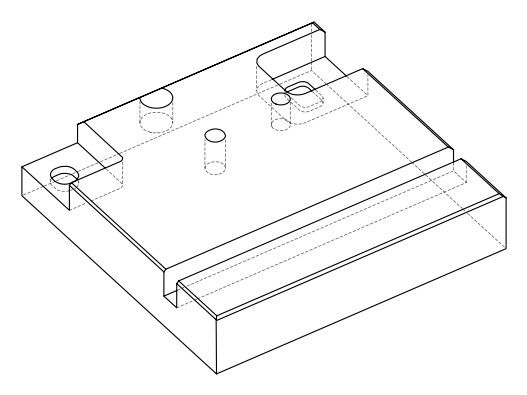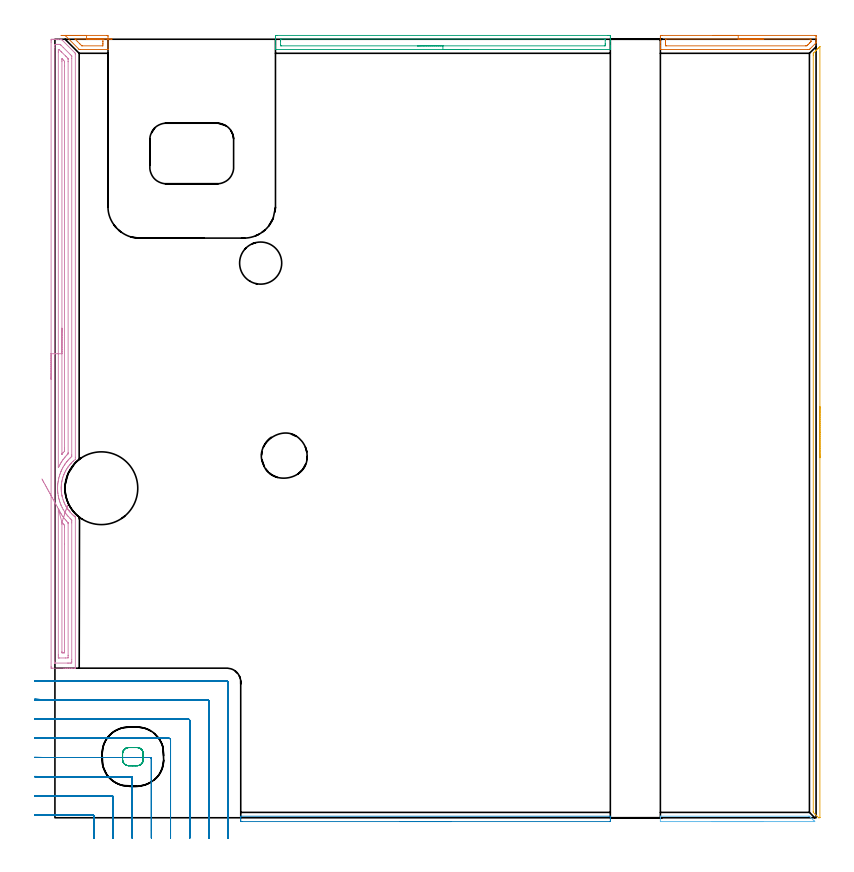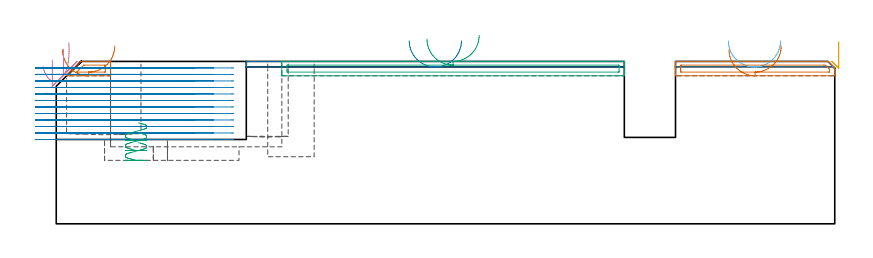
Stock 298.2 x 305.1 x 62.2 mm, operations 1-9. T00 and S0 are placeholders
(PLAN: 16 operations, 8 tool changes, 61.5 min)
(1 AREA_MILL | FG_CHAMFER_SURFACE | UGT0205_001 | 0.43 min | 355 mm3)
(2 AREA_MILL_1 | FG_CHAMFER_SURFACE_1 | UGT0205_001 | 1.31 min | 327 mm3)
(3 AREA_MILL_2 | FG_CHAMFER_SURFACE_2 | UGT0205_001 | 2.29 min | 2094 mm3)
(4 AREA_MILL_3 | FG_CHAMFER_SURFACE_3 | UGT0205_001 | 7.91 min | 11278 mm3)
(5 AREA_MILL_4 | FG_CHAMFER_SURFACE_4 | UGT0205_001 | 2.56 min | 1024 mm3)
(6 AREA_MILL_5 | FG_CHAMFER_SURFACE_5 | UGT0205_001 | 0.63 min | 136 mm3)
(7 AREA_MILL_6 | FG_CHAMFER_SURFACE_6 | UGT0205_001 | 1.16 min | 971 mm3)
(8 MILL_CORNER_NOTCH_RECTANGULAR | CORNER_NOTCH_RECTANGULAR | NXT0201_013 | Follow Part, ap 2.5, ae 75% | 18.51 min | 127113 mm3)
(9 MILL_RECTANGULAR_POCKET | POCKET_RECTANGULAR_STRAIGHT | NXT0201_012 | Follow Part, ap 4, ae 75% | 0.49 min | 3710 mm3)
(10 MILL_RECTANGULAR_POCKET_1 | POCKET_RECTANGULAR_STRAIGHT_1 | NXT0201_011 | Follow Part, ap 3, ae 75% | 2.91 min | 28130 mm3)
(11 MILL_SLOT | SLOT_PARTIAL_RECTANGULAR | NXT0201_012 | Follow Part, ap 4, ae 75% | 10.77 min | 140567 mm3)
(12 MILL_RECTANGULAR_SLOT | SLOT_RECTANGULAR | NXT0201_012 | Follow Part, ap 4, ae 75% | 11.02 min | 173851 mm3)
(13 MILL_BLIND_HOLE_FROM_SOLID_MATERIAL | STEP1POCKET | NXT0201_011 | Spiral | 1.14 min | 9091 mm3)
(14 BORE_BLIND_HOLE | STEP1POCKET | UGT0332_075 | 0.16 min | 0 mm3)
(15 INDEXABLE_INSERT_DRILL_BLIND_HOLE_FROM_SOLID | STEP1POCKET_1 | NXT0302_028 | 0.12 min | 17491 mm3)
(16 INDEXABLE_INSERT_DRILL_BLIND_HOLE_FROM_SOLID_1 | STEP1POCKET_2 | NXT0302_004 | 0.13 min | 6150 mm3)
(TOOL UGT0205_001 | Chamfer Mill 20 x 3 x 45 deg. | D20 FL50 Z2)
(TOOL NXT0201_013 | ENDMILL 10mm | D10 FL30 Z4)
(TOOL NXT0201_012 | ENDMILL 16mm [2P460-1600-NA 1630] | D16 FL38 Z6)
(TOOL NXT0201_011 | ENDMILL 12mm [2P460-1200-NA 1630] | D12 FL38 Z6)
(TOOL UGT0332_075 | 17.75 mm Rough Boring Bar | D17.75)
(TOOL NXT0302_028 | Index. Insert Drill 28.5mm [880-D2850L32-03] | D28.5 PA176 FL86 Z2)
(TOOL NXT0302_004 | Index. Insert Drill 16.5mm [880-D1650L20-05] | D16.5 PA176 FL83 Z2)
(OP 1 AREA_MILL)
G17 G21 G94 G90
T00 M6
G54
G17 G0 G90 X2.4 Y306.5 S1061 M3
G43 Z72.2 H0
Z66.7
G94 G1 X2.438 Z65.828 F250.
X2.552 Z64.963
X2.741 Z64.112
X3.003 Z63.28
X3.337 Z62.474
X3.74 Z61.7
X4.209 Z60.964
X4.74 Z60.272
X5.329 Z59.629
X5.972 Z59.04
X6.664 Z58.508
X7.4 Z58.04
X8.174 Z57.637
X8.98 Z57.303
X9.812 Z57.041
X10.664 Z56.852
X11.529 Z56.738
X12.4 Z56.7
X20.339
X20.517 Y306.498 Z56.702
X20.8 Y306.491 Z56.705
Y306.008 Z57.192
X20.799 Y301.047 Z62.152
X20.79 Y301.005 Z62.194
X20.78 Y301. Z62.2
X9.753
X9.505 Y301.004 Z62.189
X9.407 Y301.092 Z62.106
X4.167 Y306.332 Z56.865
X4.089 Y306.412 Z56.785
X4.014 Y306.491 Z56.705
X4.055 Y306.496 Z56.702
X4.138 Y306.5 Z56.7
X4.167
X12.4
Y305.086 Z58.114
X18.57
X18.79 Y305.081 Z58.119
X18.796 Y304.858 Z58.342
X18.799 Y304.194 Z59.006
X18.8 Y303.967 Z59.233
X18.799 Y303.306 Z59.894
Y303.082 Z60.118
X18.79 Y302.419 Z60.781
X18.575 Y302.414 Z60.786
X10.636 Y302.415 Z60.785
X10.543 Y302.419 Z60.781
X9.754 Y303.197 Z60.003
X9.643 Y303.306 Z59.894
X8.872 Y304.078 Z59.122
X8.756 Y304.194 Z59.006
X7.989 Y304.965 Z58.235
X7.881 Y305.081 Z58.119
X7.985 Y305.086 Z58.114
X7.989
X12.4
X13.272 Z58.152
X14.137 Z58.266
X14.988 Z58.455
X15.82 Z58.717
X16.626 Z59.051
X17.4 Z59.454
X18.136 Z59.923
X18.828 Z60.454
X19.471 Z61.043
X20.06 Z61.686
X20.592 Z62.379
X21.06 Z63.114
X21.463 Z63.888
X21.797 Z64.694
X22.059 Z65.526
X22.248 Z66.378
X22.362 Z67.243
X22.4 Z68.114
G0 Z72.2
M5
M2
(OP 2 AREA_MILL_1)
G17 G21 G94 G90
T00 M6
G54
G17 G0 G90 X155.2 Y-1.5 S1061 M3
G43 Z72.2 H0
Z70.1
G94 G1 X155.162 Z69.228 F250.
X155.048 Z68.364
X154.859 Z67.512
X154.597 Z66.68
X154.263 Z65.874
X153.86 Z65.1
X153.392 Z64.364
X152.86 Z63.672
X152.271 Z63.029
X151.628 Z62.44
X150.936 Z61.908
X150.2 Z61.44
X149.426 Z61.037
X148.62 Z60.703
X147.788 Z60.441
X146.936 Z60.252
X146.072 Z60.138
X145.2 Z60.1
X73.254 Y-1.499 Z60.101
X72.952 Y-1.496 Z60.104
X72.802 Y-1.491 Z60.105
X72.8 Y-1.201 Z60.395
Y-0.896 Z60.699
Y-0.286 Z61.313
Y0.188 Z61.787
X72.807 Y0.548 Z62.14
X72.81 Y0.597 Z62.188
X72.952 Y0.6 Z62.2
X217.448
X217.59 Y0.597 Z62.188
X217.593 Y0.548 Z62.14
X217.6 Y0.187 Z61.787
Y-0.286 Z61.313
Y-0.896 Z60.699
Y-1.201 Z60.395
X217.598 Y-1.491 Z60.105
X217.448 Y-1.5 Z60.1
X145.2
X144.328 Z60.138
X143.464 Z60.252
X142.612 Z60.441
X141.78 Z60.703
X140.974 Z61.037
X140.2 Z61.44
X139.464 Z61.908
X138.772 Z62.44
X138.129 Z63.029
X137.54 Z63.672
X137.008 Z64.364
X136.54 Z65.1
X136.137 Z65.874
X135.803 Z66.68
X135.541 Z67.512
X135.352 Z68.364
X135.238 Z69.228
X135.2 Z70.1
G0 Z72.2
M5
M2
(OP 3 AREA_MILL_2)
G17 G21 G94 G90
T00 M6
G54
G17 G0 G90 X162. Y301. S1061 M3
G43 Z72.2 H0
G94 G1 X161.962 Z71.328 F250.
X161.848 Z70.463
X161.659 Z69.612
X161.397 Z68.78
X161.063 Z67.974
X160.66 Z67.2
X160.192 Z66.464
X159.66 Z65.772
X159.071 Z65.129
X158.428 Z64.539
X157.736 Z64.008
X157. Z63.54
X156.226 Z63.137
X155.42 Z62.803
X154.588 Z62.541
X153.736 Z62.352
X152.872 Z62.238
X152. Z62.2
X86.535
X86.41 Y301.003 Z62.188
X86.407 Y301.025 Z62.166
X86.4 Y301.323 Z61.876
Y301.88 Z61.319
Y302.419 Z60.776
Y304.463 Z58.734
Y305.081 Z58.114
Y305.659 Z57.536
X86.403 Y305.968 Z57.227
X86.408 Y306.491 Z56.705
X86.453 Y306.493 Z56.703
X86.981 Y306.5 Z56.7
X216.485
X217.019 Y306.499 Z56.701
X217.547 Y306.493 Z56.703
X217.592 Y306.491 Z56.705
X217.6 Y305.968 Z57.227
Y305.659 Z57.536
Y305.081 Z58.114
Y304.463 Z58.734
Y304.194 Z59.003
Y302.419 Z60.776
Y301.88 Z61.319
Y301.323 Z61.876
Y301.027 Z62.164
X217.591 Y301.003 Z62.188
X217.465 Y301. Z62.2
X152.
Y302.414 Z60.786
X88.767
X88.41 Y302.419 Z60.781
X88.402 Y302.778 Z60.422
X88.4 Y304.194 Z59.006
X88.402 Y304.553 Z58.647
X88.41 Y305.081 Z58.119
X88.757 Y305.086 Z58.114
X215.233
X215.59 Y305.081 Z58.119
X215.598 Y304.722 Z58.478
X215.6 Y303.306 Z59.894
X215.598 Y302.947 Z60.253
X215.59 Y302.419 Z60.781
X215.243 Y302.414 Z60.786
X152.
X151.128 Z60.824
X150.264 Z60.938
X149.412 Z61.127
X148.58 Z61.389
X147.774 Z61.723
X147. Z62.126
X146.264 Z62.594
X145.572 Z63.125
X144.929 Z63.715
X144.34 Z64.358
X143.808 Z65.05
X143.34 Z65.786
X142.937 Z66.56
X142.603 Z67.366
X142.341 Z68.198
X142.152 Z69.049
X142.038 Z69.914
X142. Z70.786
G0 Z72.2
M5
M2
(OP 4 AREA_MILL_3)
G17 G21 G94 G90
T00 M6
G54
G17 G0 G90 X-1.5 Y171.8 S1061 M3
G43 Z72.2 H0
Z62.7
G94 G1 Y171.838 Z61.829 F250.
Y171.952 Z60.964
Y172.141 Z60.112
Y172.403 Z59.28
Y172.737 Z58.474
Y173.14 Z57.7
Y173.608 Z56.964
Y174.14 Z56.272
Y174.729 Z55.629
Y175.372 Z55.04
Y176.064 Z54.509
Y176.8 Z54.04
Y177.574 Z53.637
Y178.38 Z53.303
Y179.212 Z53.041
Y180.064 Z52.852
Y180.928 Z52.738
Y181.8 Z52.7
Y303.892
X-1.499 Y304.405 Z52.701
X-1.495 Y304.779 Z52.702
X-1.491 Y304.99 Z52.704
X-1.129 Y305. Z53.066
X-0.545 Z53.652
X-0.253 Z53.944
X0.331 Z54.527
X0.623 Z54.819
X1.207 Z55.407
X1.499 Z55.698
X2.374 Z56.574
X2.494 Y304.997 Z56.69
X2.505 Y304.993 Z56.702
X2.666 Y304.835 Z56.863
X2.799 Y304.703 Z56.995
X7.629 Y299.872 Z61.827
X7.937 Y299.561 Z62.136
X7.993 Y299.501 Z62.192
X8. Y299.055 Z62.2
Y141.229
X7.993 Y140.385 Z62.193
X7.276 Y139.784 Z61.474
X6.986 Y139.518 Z61.183
X6.461 Y138.999 Z60.661
X6.351 Y138.89 Z60.55
X6.169 Y138.689 Z60.365
X6.093 Y138.606 Z60.289
X5.822 Y138.288 Z60.021
X5.574 Y137.996 Z59.772
X5.197 Y137.505 Z59.397
X5.108 Y137.379 Z59.308
X4.912 Y137.102 Z59.112
X4.625 Y136.657 Z58.825
X4.351 Y136.208 Z58.55
X4.174 Y135.879 Z58.37
X4.087 Y135.72 Z58.285
X3.883 Y135.314 Z58.083
X3.843 Y135.224 Z58.043
X3.74 Y134.987 Z57.935
X3.551 Y134.568 Z57.751
X3.485 Y134.42 Z57.684
X3.41 Y134.234 Z57.608
X3.164 Y133.526 Z57.36
X3.025 Y133.08 Z57.222
X2.901 Y132.632 Z57.099
X2.794 Y132.186 Z56.992
X2.717 Y131.802 Z56.917
X2.704 Y131.738 Z56.904
X2.656 Y131.42 Z56.852
X2.567 Y130.844 Z56.763
X2.516 Y130.433 Z56.713
X2.51 Y130.317 Z56.703
X2.484 Y129.95 Z56.677
X2.471 Y129.637 Z56.661
X2.464 Y129.503 Z56.656
X2.462 Y129.429 Z56.655
X2.453 Y129.056 Z56.65
X2.464 Y128.609 Z56.661
X2.485 Y128.162 Z56.683
X2.499 Y127.964 Z56.696
X2.509 Y127.854 Z56.706
X2.516 Y127.767 Z56.714
X2.548 Y127.509 Z56.746
X2.58 Y127.268 Z56.776
X2.631 Y126.962 Z56.822
X2.661 Y126.755 Z56.859
X2.722 Y126.374 Z56.92
X2.739 Y126.295 Z56.935
X2.785 Y126.07 Z56.98
X2.814 Y125.926 Z57.011
X2.925 Y125.48 Z57.125
X3.191 Y124.586 Z57.39
X3.297 Y124.274 Z57.494
X3.409 Y123.965 Z57.609
X3.46 Y123.841 Z57.659
X3.521 Y123.692 Z57.72
X3.651 Y123.395 Z57.849
X3.717 Y123.244 Z57.915
X3.924 Y122.798 Z58.123
X4.126 Y122.406 Z58.323
X4.316 Y122.058 Z58.513
X4.404 Y121.904 Z58.602
X4.683 Y121.455 Z58.88
X4.752 Y121.35 Z58.948
X4.873 Y121.166 Z59.068
X4.974 Y121.01 Z59.172
X5.002 Y120.971 Z59.2
X5.044 Y120.911 Z59.243
X5.181 Y120.72 Z59.377
X5.199 Y120.695 Z59.395
X5.496 Y120.307 Z59.696
X5.585 Y120.193 Z59.782
X5.637 Y120.126 Z59.835
X5.644 Y120.116 Z59.842
X5.864 Y119.851 Z60.063
X5.877 Y119.836 Z60.077
X5.937 Y119.767 Z60.137
X6.091 Y119.592 Z60.291
X6.434 Y119.222 Z60.634
X6.707 Y118.947 Z60.906
X6.839 Y118.819 Z61.039
X6.986 Y118.679 Z61.184
X7.191 Y118.495 Z61.387
X7.359 Y118.342 Z61.558
X7.375 Y118.328 Z61.574
X7.491 Y118.232 Z61.691
X7.629 Y118.119 Z61.825
X7.717 Y118.045 Z61.916
X7.844 Y117.94 Z62.042
X7.881 Y117.909 Z62.077
X7.999 Y117.808 Z62.187
X8. Y117.153 Z62.2
Y58.749
X7.998 Y58.61 Z62.189
X7.879 Y58.603 Z62.071
X7.752 Y58.6 Z61.951
X7.044 Z61.244
X6.462 Z60.661
X5.877 Z60.073
X5.585 Z59.782
X5.002 Z59.198
X4.709 Z58.907
X4.126 Z58.32
X3.542 Z57.737
X-1.129 Z53.068
X-1.424 Y58.604 Z52.773
X-1.492 Y58.61 Z52.705
X-1.499 Y58.68 Z52.699
X-1.5 Y59.195 Z52.7
Y181.8
X-0.086 Z54.114
Y301.73
X-0.085 Y302.451 Z54.115
X-0.083 Y302.622 Z54.117
X-0.079 Y302.973 Z54.121
X0.26 Y302.992 Z54.46
X0.623 Y302.997 Z54.823
X1.128 Y302.999 Z55.328
X1.499 Y302.996 Z55.699
X2.013 Y302.99 Z56.213
X2.374 Y302.67 Z56.574
X2.426 Y302.622 Z56.626
X3.25 Y301.8 Z57.45
X5.995 Y299.055 Z60.195
X6.117 Y298.932 Z60.317
X6.374 Y298.67 Z60.574
X6.555 Y298.483 Z60.755
X6.579 Y298.442 Z60.779
X6.581 Y298.423 Z60.781
X6.584 Y298.335 Z60.784
X6.585 Y298.164 Z60.785
X6.586 Y297.442 Z60.786
X6.585 Y142.12 Z60.785
X6.583 Y141.76 Z60.783
X6.58 Y141.58 Z60.78
X6.579 Y141.539 Z60.779
X6.558 Y141.517 Z60.758
X6.514 Y141.472 Z60.714
X6.255 Y141.229 Z60.455
X6.061 Y141.041 Z60.261
X5.877 Y140.859 Z60.077
X5.62 Y140.599 Z59.82
X5.368 Y140.337 Z59.568
X5.193 Y140.142 Z59.393
X5.002 Y139.922 Z59.202
X4.786 Y139.665 Z58.986
X4.606 Y139.445 Z58.806
X4.395 Y139.171 Z58.595
X4.126 Y138.812 Z58.326
X4.019 Y138.663 Z58.219
X3.944 Y138.554 Z58.144
X3.669 Y138.128 Z57.869
X3.371 Y137.662 Z57.571
X3.342 Y137.615 Z57.542
X3.325 Y137.586 Z57.525
X3.25 Y137.456 Z57.45
X3.012 Y137.013 Z57.212
X2.886 Y136.77 Z57.086
X2.715 Y136.424 Z56.915
X2.435 Y135.816 Z56.635
X2.374 Y135.675 Z56.574
X2.175 Y135.19 Z56.375
X2.101 Y134.987 Z56.301
X1.944 Y134.533 Z56.144
X1.797 Y134.095 Z55.997
X1.756 Y133.964 Z55.956
X1.727 Y133.863 Z55.927
X1.535 Y133.166 Z55.735
X1.499 Y133.012 Z55.699
X1.378 Y132.435 Z55.578
X1.355 Y132.312 Z55.555
X1.251 Y131.673 Z55.451
X1.214 Y131.42 Z55.414
X1.143 Y130.891 Z55.343
X1.107 Y130.529 Z55.307
X1.076 Y130.067 Z55.276
X1.056 Y129.637 Z55.256
X1.046 Y129.206 Z55.246
X1.051 Y128.745 Z55.251
X1.067 Y128.293 Z55.267
X1.091 Y127.854 Z55.291
X1.141 Y127.326 Z55.341
X1.187 Y126.962 Z55.387
X1.29 Y126.283 Z55.49
X1.327 Y126.07 Z55.527
X1.499 Y125.182 Z55.699
Y125.179
X1.64 Y124.668 Z55.84
X1.75 Y124.287 Z55.95
X1.859 Y123.919 Z56.059
X2.033 Y123.395 Z56.233
X2.374 Y122.51 Z56.574
X2.379 Y122.498 Z56.579
X2.793 Y121.612 Z56.993
X3.25 Y120.74 Z57.45
X3.261 Y120.72 Z57.461
X3.277 Y120.693 Z57.477
X3.828 Y119.829 Z58.028
X4.126 Y119.395 Z58.326
X4.468 Y118.937 Z58.668
X4.703 Y118.636 Z58.903
X5.002 Y118.277 Z59.202
X5.206 Y118.045 Z59.406
X5.877 Y117.339 Z60.077
X6.06 Y117.153 Z60.26
X6.266 Y116.956 Z60.466
X6.449 Y116.779 Z60.649
X6.579 Y116.652 Z60.779
X6.581 Y116.612 Z60.781
X6.584 Y116.434 Z60.784
X6.585 Y116.262 Z60.785
X6.586 Y115.54 Z60.786
Y61.87
X6.585 Y61.149 Z60.785
X6.583 Y60.978 Z60.783
X6.579 Y60.627 Z60.779
X6.24 Y60.608 Z60.44
X5.877 Y60.603 Z60.077
X5.372 Y60.6 Z59.572
X5.002 Z59.202
X0.118 Z54.318
X-0.029 Y60.603 Z54.171
X-0.054 Y60.605 Z54.146
X-0.076 Y60.609 Z54.124
X-0.079 Y60.64 Z54.121
X-0.083 Y60.805 Z54.117
X-0.085 Y60.978 Z54.115
X-0.086 Y181.8 Z54.114
X1.329 Z55.529
Y299.947
X1.33 Y300.119 Z55.53
X1.336 Y300.839 Z55.536
X1.347 Y300.993 Z55.547
X1.499 Y300.996 Z55.699
X1.551 Y300.994 Z55.751
X1.592 Y300.99 Z55.792
X1.626 Y300.963 Z55.826
X1.758 Y300.839 Z55.958
X2.374 Y300.226 Z56.574
X2.654 Y299.947 Z56.854
X4.126 Y298.475 Z58.326
X4.436 Y298.164 Z58.636
X5.002 Y297.592 Z59.202
X5.157 Y297.432 Z59.357
X5.164 Y297.272 Z59.364
X5.168 Y297.103 Z59.368
X5.171 Y296.38 Z59.371
Y296.207
Y143.012
X5.17 Y142.84 Z59.37
X5.167 Y142.666 Z59.367
X5.165 Y142.62 Z59.365
X5.152 Y142.598 Z59.352
X5.113 Y142.554 Z59.313
X5.002 Y142.438 Z59.202
X4.846 Y142.279 Z59.046
X4.693 Y142.12 Z58.893
X4.42 Y141.821 Z58.62
X4.126 Y141.492 Z58.326
X4.005 Y141.352 Z58.205
X3.902 Y141.229 Z58.102
X3.61 Y140.863 Z57.81
X3.25 Y140.399 Z57.45
X3.224 Y140.364 Z57.424
X3.204 Y140.337 Z57.404
X2.863 Y139.839 Z57.063
X2.6 Y139.445 Z56.8
X2.511 Y139.306 Z56.711
X2.374 Y139.085 Z56.574
X2.178 Y138.753 Z56.378
X2.065 Y138.554 Z56.265
X1.865 Y138.18 Z56.065
X1.595 Y137.662 Z55.795
X1.499 Y137.472 Z55.699
X1.335 Y137.172 Z55.535
X1.331 Y137.489 Z55.531
X1.329 Y137.662 Z55.529
Y181.8
X2.743 Z56.943
Y296.38
X2.745 Y296.894 Z56.945
X2.75 Y297.272 Z56.95
X2.752 Y297.387 Z56.952
X2.874 Y297.272 Z57.074
X3.25 Y296.893 Z57.45
X3.75 Y296.38 Z57.95
X3.755 Y295.866 Z57.955
X3.757 Y294.597 Z57.957
Y144.795
X3.756 Y144.28 Z57.956
X3.753 Y143.904 Z57.953
X3.75 Y143.65 Z57.95
X3.203 Y143.012 Z57.403
X2.822 Y142.557 Z57.022
X2.786 Y142.516 Z56.986
X2.761 Y142.491 Z56.961
X2.75 Y142.482 Z56.95
X2.748 Y142.498 Z56.948
X2.745 Y142.551 Z56.945
X2.743 Y142.636 Z56.943
Y181.8
Y182.672 Z56.981
Y183.537 Z57.095
Y184.388 Z57.284
Y185.22 Z57.546
Y186.026 Z57.88
Y186.8 Z58.283
Y187.536 Z58.751
Y188.228 Z59.282
Y188.871 Z59.872
Y189.46 Z60.515
Y189.992 Z61.207
Y190.46 Z61.943
Y190.863 Z62.717
Y191.197 Z63.523
Y191.459 Z64.355
Y191.648 Z65.206
Y191.762 Z66.071
Y191.8 Z66.943
G0 Z72.2
X-5.094 Y132.735
Z60.205
G1 X-4.895 Y132.374 Z59.437
X-4.665 Y131.955 Z58.707
X-4.405 Y131.482 Z58.021
X-4.118 Y130.959 Z57.386
X-3.804 Y130.388 Z56.804
X-3.468 Y129.776 Z56.282
X-3.111 Y129.126 Z55.823
X-2.735 Y128.444 Z55.429
X-2.345 Y127.734 Z55.106
X-1.943 Y127.002 Z54.854
X-1.532 Y126.253 Z54.676
X-1.114 Y125.494 Z54.573
X-0.694 Y124.73 Z54.545
X-0.275 Y123.967 Z54.594
X0.141 Y123.21 Z54.719
X0.55 Y122.466 Z54.919
X0.949 Y121.74 Z55.191
X1.335 Y121.037 Z55.535
X1.499 Y120.74 Z55.699
X1.508 Y120.72 Z55.708
X1.518 Y120.701 Z55.718
X1.973 Y119.829 Z56.173
X2.114 Y119.564 Z56.314
X2.374 Y119.124 Z56.574
X2.489 Y118.937 Z56.689
X2.691 Y118.615 Z56.891
X3.081 Y118.045 Z57.281
X3.25 Y117.813 Z57.45
X3.753 Y117.153 Z57.953
X4.126 Y116.707 Z58.326
X4.53 Y116.262 Z58.73
X5.002 Y115.759 Z59.202
X5.096 Y115.659 Z59.296
X5.142 Y115.608 Z59.342
X5.162 Y115.584 Z59.362
X5.164 Y115.542 Z59.364
X5.169 Y115.37 Z59.369
X5.171 Y115.198 Z59.371
Y63.653
X5.17 Y63.481 Z59.37
X5.164 Y62.761 Z59.364
X5.153 Y62.607 Z59.353
X4.126 Y62.6 Z58.326
X1.656 Y62.601 Z55.856
X1.499 Y62.605 Z55.699
X1.347 Y62.61 Z55.547
X1.336 Y62.761 Z55.536
X1.333 Y62.93 Z55.533
X1.329 Y63.653 Z55.529
Y63.826
Y120.002
X1.33 Y120.72 Z55.53
X1.332 Y120.89 Z55.532
X1.335 Y121.037 Z55.535
X2.752 Y115.712 Z56.952
X2.786 Y115.675 Z56.986
X2.851 Y115.6 Z57.051
X3.045 Y115.37 Z57.245
X3.25 Y115.133 Z57.45
X3.554 Y114.787 Z57.754
X3.696 Y114.624 Z57.896
X3.75 Y114.548 Z57.95
X3.752 Y114.478 Z57.952
X3.756 Y113.963 Z57.956
X3.757 Y107.163 Z57.957
Y65.436
X3.756 Y64.921 Z57.956
X3.754 Y64.748 Z57.954
X3.75 Y64.619 Z57.95
X3.66 Y64.61 Z57.86
X3.25 Y64.601 Z57.45
X3.195 Y64.6 Z57.395
X2.843 Y64.607 Z57.043
X2.76 Y64.61 Z56.96
X2.75 Y64.66 Z56.95
X2.747 Y64.722 Z56.947
X2.743 Y65.06 Z56.943
Y114.995
X2.744 Y115.37 Z56.944
X2.747 Y115.628 Z56.947
X2.75 Y115.703 Z56.95
X2.752 Y115.712 Z56.952
X3.005 Y116.494 Z57.245
X3.248 Y117.249 Z57.607
X3.481 Y117.971 Z58.038
X3.702 Y118.655 Z58.533
X3.909 Y119.295 Z59.089
X4.099 Y119.886 Z59.701
X4.273 Y120.424 Z60.365
X4.428 Y120.906 Z61.076
X4.564 Y121.326 Z61.828
X4.679 Y121.683 Z62.616
X4.773 Y121.973 Z63.433
X4.844 Y122.193 Z64.274
X4.892 Y122.344 Z65.132
X4.918 Y122.422 Z66.001
X4.92 Y122.428 Z66.873
X4.898 Y122.362 Z67.743
X4.854 Y122.224 Z68.603
X4.786 Y122.015 Z69.447
G0 Z72.2
M5
M2
(OP 5 AREA_MILL_4)
G17 G21 G94 G90
T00 M6
G54
G17 G0 G90 X299.7 Y161.05 S1061 M3
G43 Z72.2 H0
Z69.6
G94 G1 Y161.012 Z68.728 F250.
Y160.898 Z67.863
Y160.709 Z67.012
Y160.447 Z66.18
Y160.113 Z65.374
Y159.71 Z64.6
Y159.242 Z63.864
Y158.71 Z63.172
Y158.121 Z62.529
Y157.478 Z61.94
Y156.786 Z61.408
Y156.05 Z60.94
Y155.276 Z60.537
Y154.47 Z60.203
Y153.638 Z59.941
Y152.787 Z59.752
Y151.922 Z59.638
Y151.05 Z59.6
Y0.164
X299.697 Y0.086 Z59.603
X299.693 Y0. Z59.607
X299.279 Z60.019
X299.206 Y0.002 Z60.091
X299.186 Y0.015 Z60.112
X298.84 Y0.36 Z60.46
X298.4 Y0.798 Z60.896
X297.865 Y1.335 Z61.435
X297.209 Y1.991 Z62.088
X297.106 Y2.098 Z62.191
X297.1 Y2.396 Z62.2
Y298.811
X297.102 Y299.495 Z62.188
X297.303 Y299.703 Z61.997
X297.96 Y300.362 Z61.336
X298.134 Y300.534 Z61.166
X298.197 Y300.597 Z61.103
X298.84 Y301.241 Z60.457
X298.975 Y301.375 Z60.325
X299.089 Y301.489 Z60.21
X299.279 Y301.68 Z60.018
X299.386 Y301.787 Z59.912
X299.612 Y302.012 Z59.687
X299.646 Y302.047 Z59.652
X299.686 Y302.085 Z59.612
X299.695 Z59.603
X299.7 Z59.6
Y151.05
Y150.178 Z59.638
Y149.314 Z59.752
Y148.462 Z59.941
Y147.63 Z60.203
Y146.824 Z60.537
Y146.05 Z60.94
Y145.314 Z61.408
Y144.622 Z61.94
Y143.979 Z62.529
Y143.39 Z63.172
Y142.859 Z63.864
Y142.39 Z64.6
Y141.987 Z65.374
Y141.653 Z66.18
Y141.391 Z67.012
Y141.202 Z67.864
Y141.088 Z68.728
Y141.05 Z69.6
G0 Z72.2
M5
M2
(OP 6 AREA_MILL_5)
G17 G21 G94 G90
T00 M6
G54
G17 G0 G90 X277.45 Y-1.5 S1061 M3
G43 Z72.2 H0
Z70.1
G94 G1 X277.412 Z69.228 F250.
X277.298 Z68.364
X277.109 Z67.512
X276.847 Z66.68
X276.513 Z65.874
X276.11 Z65.1
X275.642 Z64.364
X275.11 Z63.672
X274.521 Z63.029
X273.878 Z62.44
X273.186 Z61.908
X272.45 Z61.44
X271.676 Z61.037
X270.87 Z60.703
X270.038 Z60.441
X269.187 Z60.252
X268.322 Z60.138
X267.45 Z60.1
X237.287
X237.215 Y-1.496 Z60.103
X237.21 Y-1.494 Z60.105
X237.2 Y-1.437 Z60.162
Y0.362 Z61.961
X237.207 Y0.571 Z62.164
X237.21 Y0.596 Z62.189
X237.287 Y0.6 Z62.2
X295.395
X295.606 Y0.595 Z62.191
X295.867 Y0.334 Z61.933
X297.465 Y-1.264 Z60.334
X297.543 Y-1.342 Z60.254
X297.689 Y-1.492 Z60.106
X297.667 Y-1.495 Z60.104
X297.517 Y-1.499 Z60.101
X297.465 Y-1.5 Z60.1
X267.45
X266.578 Z60.138
X265.714 Z60.252
X264.862 Z60.441
X264.03 Z60.703
X263.224 Z61.037
X262.45 Z61.44
X261.714 Z61.908
X261.022 Z62.44
X260.379 Z63.029
X259.79 Z63.672
X259.258 Z64.364
X258.79 Z65.1
X258.387 Z65.874
X258.053 Z66.68
X257.791 Z67.512
X257.602 Z68.363
X257.488 Z69.228
X257.45 Z70.1
G0 Z72.2
M5
M2
(OP 7 AREA_MILL_6)
G17 G21 G94 G90
T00 M6
G54
G17 G0 G90 X257.7 Y306.5 S1061 M3
G43 Z72.2 H0
Z66.7
G94 G1 X257.738 Z65.828 F250.
X257.852 Z64.963
X258.041 Z64.112
X258.303 Z63.28
X258.637 Z62.474
X259.04 Z61.7
X259.508 Z60.964
X260.04 Z60.272
X260.629 Z59.629
X261.272 Z59.04
X261.964 Z58.508
X262.7 Z58.04
X263.474 Z57.637
X264.28 Z57.303
X265.112 Z57.041
X265.963 Z56.852
X266.828 Z56.738
X267.7 Z56.7
X297.595
X297.775 Y306.498 Z56.702
X298.198 Y306.491 Z56.705
X298.2 Y306.283 Z56.914
Y305.968 Z57.228
Y305.396 Z57.8
Y305.081 Z58.114
Y304.451 Z58.749
Y304.001 Z59.198
Y303.748 Z59.444
X298.199 Y303.619 Z59.57
X298.19 Y303.597 Z59.592
X298.174 Y303.569 Z59.621
X298.042 Y303.441 Z59.757
X295.811 Y301.209 Z61.988
X295.672 Y301.075 Z62.121
X295.595 Y301.002 Z62.188
X294.918 Y301. Z62.2
X237.358
X237.21 Y301.003 Z62.188
X237.207 Y301.03 Z62.161
X237.2 Y301.378 Z61.822
Y301.789 Z61.41
Y302.419 Z60.776
Y303.621 Z59.575
Y304.194 Z59.
Y305.682 Z57.514
X237.202 Y305.968 Z57.228
X237.208 Y306.491 Z56.705
X237.276 Y306.494 Z56.703
X237.805 Y306.5 Z56.7
X267.7
Y305.086 Z58.114
X295.806
X296.19 Y305.081 Z58.119
X296.197 Y304.697 Z58.503
X296.196 Y304.194 Z59.006
X296.193 Y304.097 Z59.103
X296.189 Y304.051 Z59.149
X296.161 Y304.019 Z59.181
X296.076 Y303.93 Z59.27
X295.811 Y303.66 Z59.54
X295.633 Y303.483 Z59.717
X295.188 Y303.038 Z60.162
X294.918 Y302.769 Z60.431
X294.741 Y302.596 Z60.604
X294.558 Y302.419 Z60.781
X294.031 Y302.414 Z60.786
X239.594
X239.21 Y302.419 Z60.781
X239.203 Y302.803 Z60.397
X239.201 Y303.306 Z59.894
X239.2 Y303.693 Z59.507
X239.201 Y304.194 Z59.006
X239.202 Y304.579 Z58.621
X239.21 Y305.081 Z58.119
X239.589 Y305.086 Z58.114
X267.7
X268.572 Z58.152
X269.436 Z58.266
X270.288 Z58.455
X271.12 Z58.717
X271.926 Z59.051
X272.7 Z59.454
X273.436 Z59.923
X274.128 Z60.454
X274.771 Z61.043
X275.36 Z61.686
X275.891 Z62.378
X276.36 Z63.114
X276.763 Z63.888
X277.097 Z64.694
X277.359 Z65.526
X277.548 Z66.378
X277.662 Z67.243
X277.7 Z68.114
G0 Z72.2
M5
M2
(OP 8 MILL_CORNER_NOTCH_RECTANGULAR)
G17 G21 G94 G90
T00 M6
G54
G17 G0 G90 X15.3 Y-8. S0 M3
G43 Z72.2 H0
Z59.708
G94 G1 Y-5. F250.
Y0.604 F500.
G3 X14.804 Y1.1 R0.5
G1 X-3.687
G2 X-5. Y1.116 R52.5
G1 X-7.999 Y1.191 F250.
G0 Z72.2
X22.8 Y-8.
Z59.708
G1 Y-5.
Y8.104 F500.
G3 X22.304 Y8.6 R0.5
G1 X-3.687
G2 X-5. Y8.619 R45.
G1 X-7.999 Y8.707 F250.
G0 Z72.2
X30.3 Y-8.
Z59.708
G1 Y-5.
Y15.604 F500.
G3 X29.804 Y16.1 R0.5
G1 X-3.687
G2 X-5. Y16.123 R37.5
G1 X-7.998 Y16.228 F250.
G0 Z72.2
X37.8 Y-8.
Z59.708
G1 Y-5.
Y23.104 F500.
G3 X37.304 Y23.6 R0.5
G1 X-3.687
G2 X-5. Y23.629 R30.
G1 X-7.997 Y23.76 F250.
G0 Z72.2
X45.3 Y-8.
Z59.708
G1 Y-5.
Y30.603 F500.
G3 X44.803 Y31.1 R0.5
G1 X-3.687
G2 X-5. Y31.138 R22.5
G1 X-7.995 Y31.313 F250.
G0 Z72.2
X52.8 Y-8.
Z59.708
G1 Y-5.
Y38.103 F500.
G3 X52.303 Y38.6 R0.5
G1 X-3.687
G2 X-5. Y38.658 R15.
G1 X-7.988 Y38.92 F250.
G0 Z72.2
X60.3 Y-8.
Z59.708
G1 Y-5.
Y45.603 F500.
G3 X59.803 Y46.1 R0.5
G1 X-3.687
G2 X-5. Y46.216 R7.5
G1 X-7.954 Y46.741 F250.
G0 Z72.2
X67.8 Y-8.
Z59.708
G1 Y-5.
Y53.103 F500.
G3 X67.303 Y53.6 R0.5
G1 X-3.687
X-6.687 F250.
G0 Z72.2
X15.3 Y-8.
Z57.217
G1 Y-5.
Y0.604 F500.
G3 X14.804 Y1.1 R0.5
G1 X-4.929
X-5.
X-8. Y1.104 F250.
G0 Z72.2
X22.8 Y-8.
Z57.217
G1 Y-5.
Y8.104 F500.
G3 X22.304 Y8.6 R0.5
G1 X-4.929
X-5.
X-8. Y8.605 F250.
G0 Z72.2
X30.3 Y-8.
Z57.217
G1 Y-5.
Y15.604 F500.
G3 X29.804 Y16.1 R0.5
G1 X-4.929
X-5.
X-8. Y16.106 F250.
G0 Z72.2
X37.8 Y-8.
Z57.217
G1 Y-5.
Y23.103 F500.
G3 X37.303 Y23.6 R0.5
G1 X-4.929
X-5.
X-8. Y23.607 F250.
G0 Z72.2
X45.3 Y-8.
Z57.217
G1 Y-5.
Y30.603 F500.
G3 X44.803 Y31.1 R0.5
G1 X-4.929
X-5.
X-8. Y31.11 F250.
G0 Z72.2
X52.8 Y-8.
Z57.217
G1 Y-5.
Y38.103 F500.
G3 X52.303 Y38.6 R0.5
G1 X-4.929
X-5.
X-8. Y38.614 F250.
G0 Z72.2
X60.3 Y-8.
Z57.217
G1 Y-5.
Y45.603 F500.
G3 X59.803 Y46.1 R0.5
G1 X-4.929
X-5.
X-8. Y46.129 F250.
G0 Z72.2
X67.8 Y-8.
Z57.217
G1 Y-5.
Y53.103 F500.
G3 X67.303 Y53.6 R0.5
G1 X-4.929
X-7.929 F250.
G0 Z72.2
X15.3 Y-8.
Z54.725
G1 Y-5.
Y0.604 F500.
G3 X14.804 Y1.1 R0.5
G1 X-5.
X-8. F250.
G0 Z72.2
X22.8 Y-8.
Z54.725
G1 Y-5.
Y8.104 F500.
G3 X22.304 Y8.6 R0.5
G1 X-5.
X-8. F250.
G0 Z72.2
X30.3 Y-8.
Z54.725
G1 Y-5.
Y15.604 F500.
G3 X29.804 Y16.1 R0.5
G1 X-5.
X-8. F250.
G0 Z72.2
X37.8 Y-8.
Z54.725
G1 Y-5.
Y23.103 F500.
G3 X37.303 Y23.6 R0.5
G1 X-5.
X-8. F250.
G0 Z72.2
X45.3 Y-8.
Z54.725
G1 Y-5.
Y30.603 F500.
G3 X44.803 Y31.1 R0.5
G1 X-5.
X-8. F250.
G0 Z72.2
X52.8 Y-8.
Z54.725
G1 Y-5.
Y38.103 F500.
G3 X52.303 Y38.6 R0.5
G1 X-5.
X-8. F250.
G0 Z72.2
X60.3 Y-8.
Z54.725
G1 Y-5.
Y45.603 F500.
G3 X59.803 Y46.1 R0.5
G1 X-5.
X-8. F250.
G0 Z72.2
X67.8 Y-8.
Z54.725
G1 Y-5.
Y53.103 F500.
G3 X67.303 Y53.6 R0.5
G1 X-5.
X-8. F250.
G0 Z72.2
X15.3 Y-8.
Z52.233
G1 Y-5.
Y0.604 F500.
G3 X14.804 Y1.1 R0.5
G1 X-5.
X-8. F250.
G0 Z72.2
X22.8 Y-8.
Z52.233
G1 Y-5.
Y8.104 F500.
G3 X22.304 Y8.6 R0.5
G1 X-5.
X-8. F250.
G0 Z72.2
X30.3 Y-8.
Z52.233
G1 Y-5.
Y15.604 F500.
G3 X29.804 Y16.1 R0.5
G1 X-5.
X-8. F250.
G0 Z72.2
X37.8 Y-8.
Z52.233
G1 Y-5.
Y23.104 F500.
G3 X37.304 Y23.6 R0.5
G1 X-5.
X-8. F250.
G0 Z72.2
X45.3 Y-8.
Z52.233
G1 Y-5.
Y30.603 F500.
G3 X44.803 Y31.1 R0.5
G1 X-5.
X-8. F250.
G0 Z72.2
X52.8 Y-8.
Z52.233
G1 Y-5.
Y38.103 F500.
G3 X52.303 Y38.6 R0.5
G1 X-5.
X-8. F250.
G0 Z72.2
X60.3 Y-8.
Z52.233
G1 Y-5.
Y45.603 F500.
G3 X59.803 Y46.1 R0.5
G1 X-5.
X-8. F250.
G0 Z72.2
X67.8 Y-8.
Z52.233
G1 Y-5.
Y53.103 F500.
G3 X67.303 Y53.6 R0.5
G1 X-5.
X-8. F250.
G0 Z72.2
X15.3 Y-8.
Z49.742
G1 Y-5.
Y0.604 F500.
G3 X14.804 Y1.1 R0.5
G1 X-5.
X-8. F250.
G0 Z72.2
X22.8 Y-8.
Z49.742
G1 Y-5.
Y8.104 F500.
G3 X22.304 Y8.6 R0.5
G1 X-5.
X-8. F250.
G0 Z72.2
X30.3 Y-8.
Z49.742
G1 Y-5.
Y15.604 F500.
G3 X29.804 Y16.1 R0.5
G1 X-5.
X-8. F250.
G0 Z72.2
X37.8 Y-8.
Z49.742
G1 Y-5.
Y23.104 F500.
G3 X37.304 Y23.6 R0.5
G1 X-5.
X-8. F250.
G0 Z72.2
X45.3 Y-8.
Z49.742
G1 Y-5.
Y30.603 F500.
G3 X44.803 Y31.1 R0.5
G1 X-5.
X-8. F250.
G0 Z72.2
X52.8 Y-8.
Z49.742
G1 Y-5.
Y38.103 F500.
G3 X52.303 Y38.6 R0.5
G1 X-5.
X-8. F250.
G0 Z72.2
X60.3 Y-8.
Z49.742
G1 Y-5.
Y45.603 F500.
G3 X59.803 Y46.1 R0.5
G1 X-5.
X-8. F250.
G0 Z72.2
X67.8 Y-8.
Z49.742
G1 Y-5.
Y53.103 F500.
G3 X67.303 Y53.6 R0.5
G1 X-5.
X-8. F250.
G0 Z72.2
X15.3 Y-8.
Z47.25
G1 Y-5.
Y0.604 F500.
G3 X14.804 Y1.1 R0.5
G1 X-5.
X-8. F250.
G0 Z72.2
X22.8 Y-8.
Z47.25
G1 Y-5.
Y8.104 F500.
G3 X22.304 Y8.6 R0.5
G1 X-5.
X-8. F250.
G0 Z72.2
X30.3 Y-8.
Z47.25
G1 Y-5.
Y15.604 F500.
G3 X29.804 Y16.1 R0.5
G1 X-5.
X-8. F250.
G0 Z72.2
X37.8 Y-8.
Z47.25
G1 Y-5.
Y23.104 F500.
G3 X37.304 Y23.6 R0.5
G1 X-5.
X-8. F250.
G0 Z72.2
X45.3 Y-8.
Z47.25
G1 Y-5.
Y30.603 F500.
G3 X44.803 Y31.1 R0.5
G1 X-5.
X-8. F250.
G0 Z72.2
X52.8 Y-8.
Z47.25
G1 Y-5.
Y38.103 F500.
G3 X52.303 Y38.6 R0.5
G1 X-5.
X-8. F250.
G0 Z72.2
X60.3 Y-8.
Z47.25
G1 Y-5.
Y45.603 F500.
G3 X59.803 Y46.1 R0.5
G1 X-5.
X-8. F250.
G0 Z72.2
X67.8 Y-8.
Z47.25
G1 Y-5.
Y53.103 F500.
G3 X67.303 Y53.6 R0.5
G1 X-5.
X-8. F250.
G0 Z72.2
X15.3 Y-8.
Z44.758
G1 Y-5.
Y0.604 F500.
G3 X14.804 Y1.1 R0.5
G1 X-5.
X-8. F250.
G0 Z72.2
X22.8 Y-8.
Z44.758
G1 Y-5.
Y8.104 F500.
G3 X22.304 Y8.6 R0.5
G1 X-5.
X-8. F250.
G0 Z72.2
X30.3 Y-8.
Z44.758
G1 Y-5.
Y15.604 F500.
G3 X29.804 Y16.1 R0.5
G1 X-5.
X-8. F250.
G0 Z72.2
X37.8 Y-8.
Z44.758
G1 Y-5.
Y23.104 F500.
G3 X37.304 Y23.6 R0.5
G1 X-5.
X-8. F250.
G0 Z72.2
X45.3 Y-8.
Z44.758
G1 Y-5.
Y30.603 F500.
G3 X44.803 Y31.1 R0.5
G1 X-5.
X-8. F250.
G0 Z72.2
X52.8 Y-8.
Z44.758
G1 Y-5.
Y38.103 F500.
G3 X52.303 Y38.6 R0.5
G1 X-5.
X-8. F250.
G0 Z72.2
X60.3 Y-8.
Z44.758
G1 Y-5.
Y45.603 F500.
G3 X59.803 Y46.1 R0.5
G1 X-5.
X-8. F250.
G0 Z72.2
X67.8 Y-8.
Z44.758
G1 Y-5.
Y53.103 F500.
G3 X67.303 Y53.6 R0.5
G1 X-5.
X-8. F250.
G0 Z72.2
X15.3 Y-8.
Z42.267
G1 Y-5.
Y0.604 F500.
G3 X14.804 Y1.1 R0.5
G1 X-5.
X-8. F250.
G0 Z72.2
X22.8 Y-8.
Z42.267
G1 Y-5.
Y8.104 F500.
G3 X22.304 Y8.6 R0.5
G1 X-5.
X-8. F250.
G0 Z72.2
X30.3 Y-8.
Z42.267
G1 Y-5.
Y15.604 F500.
G3 X29.804 Y16.1 R0.5
G1 X-5.
X-8. F250.
G0 Z72.2
X37.8 Y-8.
Z42.267
G1 Y-5.
Y23.104 F500.
G3 X37.304 Y23.6 R0.5
G1 X-5.
X-8. F250.
G0 Z72.2
X45.3 Y-8.
Z42.267
G1 Y-5.
Y30.603 F500.
G3 X44.803 Y31.1 R0.5
G1 X-5.
X-8. F250.
G0 Z72.2
X52.8 Y-8.
Z42.267
G1 Y-5.
Y38.103 F500.
G3 X52.303 Y38.6 R0.5
G1 X-5.
X-8. F250.
G0 Z72.2
X60.3 Y-8.
Z42.267
G1 Y-5.
Y45.603 F500.
G3 X59.803 Y46.1 R0.5
G1 X-5.
X-8. F250.
G0 Z72.2
X67.8 Y-8.
Z42.267
G1 Y-5.
Y53.103 F500.
G3 X67.303 Y53.6 R0.5
G1 X-5.
X-8. F250.
G0 Z72.2
X15.3 Y-8.
Z39.775
G1 Y-5.
Y0.604 F500.
G3 X14.804 Y1.1 R0.5
G1 X-5.
X-8. F250.
G0 Z72.2
X22.8 Y-8.
Z39.775
G1 Y-5.
Y8.104 F500.
G3 X22.304 Y8.6 R0.5
G1 X-5.
X-8. F250.
G0 Z72.2
X30.3 Y-8.
Z39.775
G1 Y-5.
Y15.604 F500.
G3 X29.804 Y16.1 R0.5
G1 X-5.
X-8. F250.
G0 Z72.2
X37.8 Y-8.
Z39.775
G1 Y-5.
Y23.104 F500.
G3 X37.304 Y23.6 R0.5
G1 X-5.
X-8. F250.
G0 Z72.2
X45.3 Y-8.
Z39.775
G1 Y-5.
Y30.603 F500.
G3 X44.803 Y31.1 R0.5
G1 X-5.
X-8. F250.
G0 Z72.2
X52.8 Y-8.
Z39.775
G1 Y-5.
Y38.103 F500.
G3 X52.303 Y38.6 R0.5
G1 X-5.
X-8. F250.
G0 Z72.2
X60.3 Y-8.
Z39.775
G1 Y-5.
Y45.603 F500.
G3 X59.803 Y46.1 R0.5
G1 X-5.
X-8. F250.
G0 Z72.2
X67.8 Y-8.
Z39.775
G1 Y-5.
Y53.103 F500.
G3 X67.303 Y53.6 R0.5
G1 X-5.
X-8. F250.
G0 Z72.2
X15.3 Y-8.
Z37.283
G1 Y-5.
Y0.604 F500.
G3 X14.804 Y1.1 R0.5
G1 X-5.
X-8. F250.
G0 Z72.2
X22.8 Y-8.
Z37.283
G1 Y-5.
Y8.104 F500.
G3 X22.304 Y8.6 R0.5
G1 X-5.
X-8. F250.
G0 Z72.2
X30.3 Y-8.
Z37.283
G1 Y-5.
Y15.604 F500.
G3 X29.804 Y16.1 R0.5
G1 X-5.
X-8. F250.
G0 Z72.2
X37.8 Y-8.
Z37.283
G1 Y-5.
Y23.104 F500.
G3 X37.304 Y23.6 R0.5
G1 X-5.
X-8. F250.
G0 Z72.2
X45.3 Y-8.
Z37.283
G1 Y-5.
Y30.603 F500.
G3 X44.803 Y31.1 R0.5
G1 X-5.
X-8. F250.
G0 Z72.2
X52.8 Y-8.
Z37.283
G1 Y-5.
Y38.103 F500.
G3 X52.303 Y38.6 R0.5
G1 X-5.
X-8. F250.
G0 Z72.2
X60.3 Y-8.
Z37.283
G1 Y-5.
Y45.603 F500.
G3 X59.803 Y46.1 R0.5
G1 X-5.
X-8. F250.
G0 Z72.2
X67.8 Y-8.
Z37.283
G1 Y-5.
Y53.103 F500.
G3 X67.303 Y53.6 R0.5
G1 X-5.
X-8. F250.
G0 Z72.2
X15.3 Y-8.
Z34.792
G1 Y-5.
Y0.604 F500.
G3 X14.804 Y1.1 R0.5
G1 X-5.
X-8. F250.
G0 Z72.2
X22.8 Y-8.
Z34.792
G1 Y-5.
Y8.104 F500.
G3 X22.304 Y8.6 R0.5
G1 X-5.
X-8. F250.
G0 Z72.2
X30.3 Y-8.
Z34.792
G1 Y-5.
Y15.604 F500.
G3 X29.804 Y16.1 R0.5
G1 X-5.
X-8. F250.
G0 Z72.2
X37.8 Y-8.
Z34.792
G1 Y-5.
Y23.104 F500.
G3 X37.304 Y23.6 R0.5
G1 X-5.
X-8. F250.
G0 Z72.2
X45.3 Y-8.
Z34.792
G1 Y-5.
Y30.603 F500.
G3 X44.803 Y31.1 R0.5
G1 X-5.
X-8. F250.
G0 Z72.2
X52.8 Y-8.
Z34.792
G1 Y-5.
Y38.103 F500.
G3 X52.303 Y38.6 R0.5
G1 X-5.
X-8. F250.
G0 Z72.2
X60.3 Y-8.
Z34.792
G1 Y-5.
Y45.603 F500.
G3 X59.803 Y46.1 R0.5
G1 X-5.
X-8. F250.
G0 Z72.2
X67.8 Y-8.
Z34.792
G1 Y-5.
Y53.103 F500.
G3 X67.303 Y53.6 R0.5
G1 X-5.
X-8. F250.
G0 Z72.2
X15.3 Y-8.
Z32.3
G1 Y-5.
Y0.604 F500.
G3 X14.804 Y1.1 R0.5
G1 X-5.
X-8. F250.
G0 Z72.2
X22.8 Y-8.
Z32.3
G1 Y-5.
Y8.104 F500.
G3 X22.304 Y8.6 R0.5
G1 X-5.
X-8. F250.
G0 Z72.2
X30.3 Y-8.
Z32.3
G1 Y-5.
Y15.604 F500.
G3 X29.804 Y16.1 R0.5
G1 X-5.
X-8. F250.
G0 Z72.2
X37.8 Y-8.
Z32.3
G1 Y-5.
Y23.104 F500.
G3 X37.304 Y23.6 R0.5
G1 X-5.
X-8. F250.
G0 Z72.2
X45.3 Y-8.
Z32.3
G1 Y-5.
Y30.603 F500.
G3 X44.803 Y31.1 R0.5
G1 X-5.
X-8. F250.
G0 Z72.2
X52.8 Y-8.
Z32.3
G1 Y-5.
Y38.103 F500.
G3 X52.303 Y38.6 R0.5
G1 X-5.
X-8. F250.
G0 Z72.2
X60.3 Y-8.
Z32.3
G1 Y-5.
Y45.603 F500.
G3 X59.803 Y46.1 R0.5
G1 X-5.
X-8. F250.
G0 Z72.2
X67.8 Y-8.
Z32.3
G1 Y-5.
Y53.103 F500.
G3 X67.303 Y53.6 R0.5
G1 X-5.
X-8. F250.
G0 Z72.2
M5
M2
(OP 9 MILL_RECTANGULAR_POCKET)
G17 G21 G94 G90
T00 M6
G54
G17 G0 G90 X31.501 Y20.4 S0 M3
G43 Z72.2 H1
Z38.67
G94 G1 X32.355 Z38.441 F250.
X32.783 Y20.467 Z38.325
X33.192 Y20.609 Z38.209
X33.568 Y20.822 Z38.093
X33.901 Y21.099 Z37.977
X34.178 Y21.432 Z37.861
X34.391 Y21.808 Z37.745
X34.533 Y22.217 Z37.629
X34.6 Y22.645 Z37.513
Y25.255 Z36.814
X34.533 Y25.683 Z36.698
X34.391 Y26.092 Z36.582
X34.178 Y26.468 Z36.466
X33.901 Y26.801 Z36.35
X33.568 Y27.078 Z36.234
X33.192 Y27.291 Z36.118
X32.783 Y27.433 Z36.002
X32.355 Y27.5 Z35.886
X28.745 Z34.919
X28.317 Y27.433 Z34.803
X27.908 Y27.291 Z34.687
X27.532 Y27.078 Z34.571
X27.199 Y26.801 Z34.455
X26.922 Y26.468 Z34.339
X26.709 Y26.092 Z34.223
X26.567 Y25.683 Z34.107
X26.5 Y25.255 Z33.991
Y22.645 Z33.291
X26.567 Y22.217 Z33.176
X26.709 Y21.808 Z33.06
X26.922 Y21.432 Z32.944
X27.199 Y21.099 Z32.828
X27.532 Y20.822 Z32.712
X27.908 Y20.609 Z32.596
X28.317 Y20.467 Z32.48
X28.745 Y20.4 Z32.364
X30.55 Z31.88
X32.2 F500.
G3 X34.6 Y22.8 R2.4
G1 Y25.1
G3 X32.2 Y27.5 R2.4
G1 X28.9
G3 X26.5 Y25.1 R2.4
G1 Y22.8
G3 X28.9 Y20.4 R2.4
G1 X30.55
X31.55
G0 X31.501 Z34.88
G1 X32.355 Z34.651 F250.
X32.783 Y20.467 Z34.535
X33.192 Y20.609 Z34.419
X33.568 Y20.822 Z34.303
X33.901 Y21.099 Z34.187
X34.178 Y21.432 Z34.071
X34.391 Y21.808 Z33.955
X34.533 Y22.217 Z33.839
X34.6 Y22.645 Z33.723
Y25.255 Z33.024
X34.533 Y25.683 Z32.908
X34.391 Y26.092 Z32.792
X34.178 Y26.468 Z32.676
X33.901 Y26.801 Z32.56
X33.568 Y27.078 Z32.444
X33.192 Y27.291 Z32.328
X32.783 Y27.433 Z32.212
X32.355 Y27.5 Z32.096
X28.745 Z31.129
X28.317 Y27.433 Z31.013
X27.908 Y27.291 Z30.897
X27.532 Y27.078 Z30.781
X27.199 Y26.801 Z30.665
X26.922 Y26.468 Z30.549
X26.709 Y26.092 Z30.433
X26.567 Y25.683 Z30.317
X26.5 Y25.255 Z30.201
Y22.645 Z29.502
X26.567 Y22.217 Z29.386
X26.709 Y21.808 Z29.27
X26.922 Y21.432 Z29.154
X27.199 Y21.099 Z29.038
X27.532 Y20.822 Z28.922
X27.908 Y20.609 Z28.806
X28.317 Y20.467 Z28.69
X28.745 Y20.4 Z28.574
X30.55 Z28.09
X32.2 F500.
G3 X34.6 Y22.8 R2.4
G1 Y25.1
G3 X32.2 Y27.5 R2.4
G1 X28.9
G3 X26.5 Y25.1 R2.4
G1 Y22.8
G3 X28.9 Y20.4 R2.4
G1 X30.55
X31.55
G0 X31.501 Z31.09
G1 X32.355 Z30.861 F250.
X32.783 Y20.467 Z30.745
X33.192 Y20.609 Z30.629
X33.568 Y20.822 Z30.513
X33.901 Y21.099 Z30.397
X34.178 Y21.432 Z30.281
X34.391 Y21.808 Z30.165
X34.533 Y22.217 Z30.049
X34.6 Y22.645 Z29.933
Y25.255 Z29.234
X34.533 Y25.683 Z29.118
X34.391 Y26.092 Z29.002
X34.178 Y26.468 Z28.886
X33.901 Y26.801 Z28.77
X33.568 Y27.078 Z28.654
X33.192 Y27.291 Z28.538
X32.783 Y27.433 Z28.422
X32.355 Y27.5 Z28.306
X28.745 Z27.339
X28.317 Y27.433 Z27.223
X27.908 Y27.291 Z27.107
X27.532 Y27.078 Z26.991
X27.199 Y26.801 Z26.875
X26.922 Y26.468 Z26.759
X26.709 Y26.092 Z26.643
X26.567 Y25.683 Z26.527
X26.5 Y25.255 Z26.411
Y22.645 Z25.712
X26.567 Y22.217 Z25.596
X26.709 Y21.808 Z25.48
X26.922 Y21.432 Z25.364
X27.199 Y21.099 Z25.248
X27.532 Y20.822 Z25.132
X27.908 Y20.609 Z25.016
X28.317 Y20.467 Z24.9
X28.745 Y20.4 Z24.784
X30.55 Z24.3
X32.2 F500.
G3 X34.6 Y22.8 R2.4
G1 Y25.1
G3 X32.2 Y27.5 R2.4
G1 X28.9
G3 X26.5 Y25.1 R2.4
G1 Y22.8
G3 X28.9 Y20.4 R2.4
G1 X30.55
X31.55
G0 Z72.2
M5
M2
